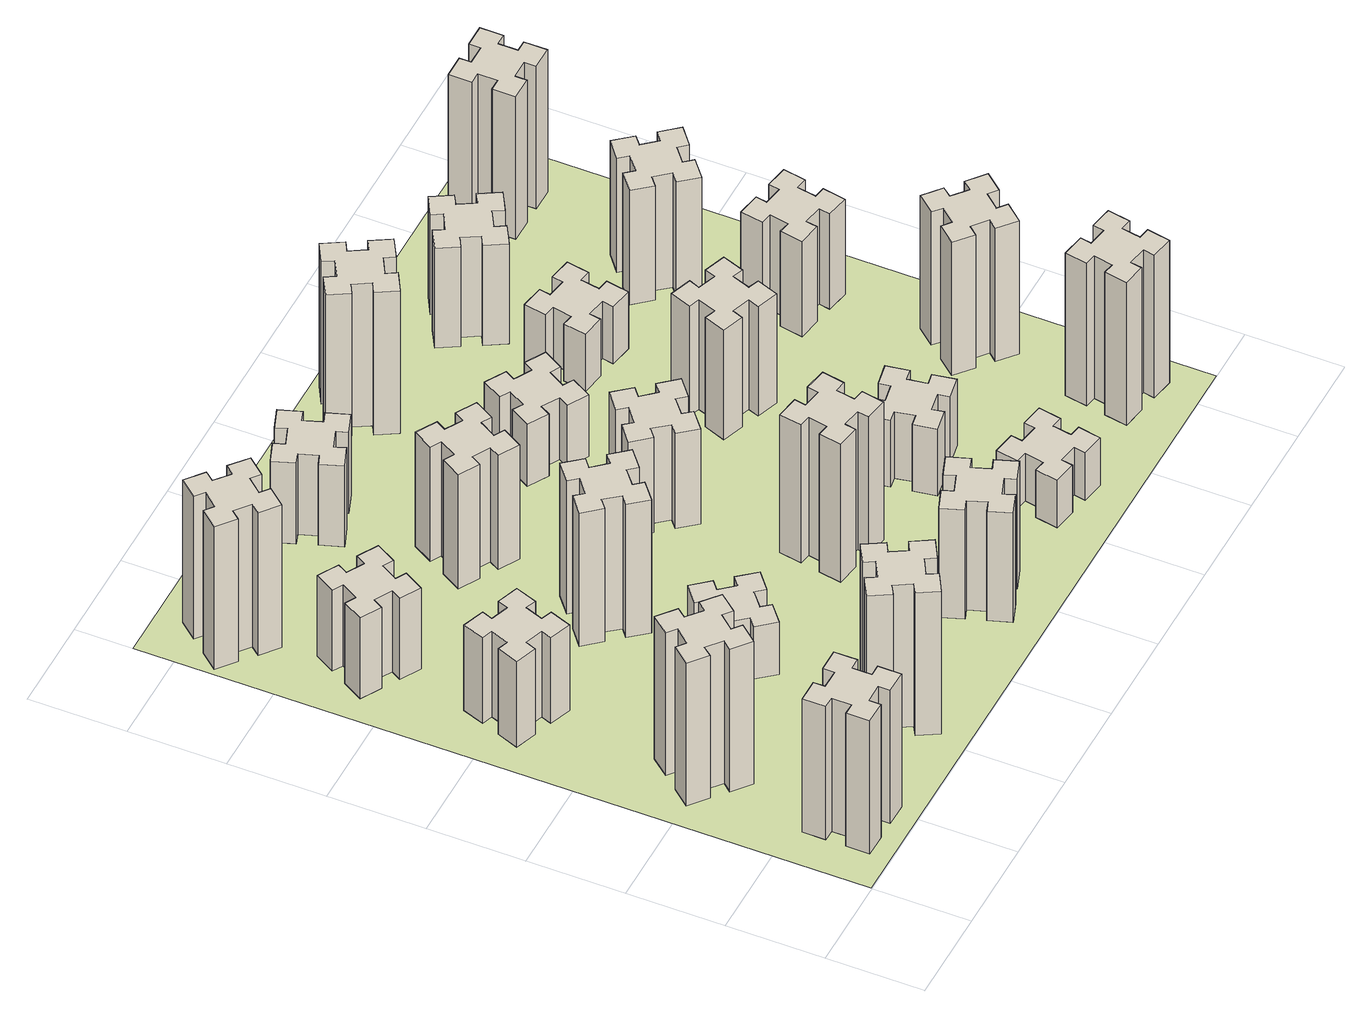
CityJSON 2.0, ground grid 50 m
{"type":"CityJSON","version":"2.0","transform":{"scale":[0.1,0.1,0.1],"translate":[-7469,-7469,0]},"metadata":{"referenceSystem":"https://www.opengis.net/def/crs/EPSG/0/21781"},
"CityObjects":{
"building1":{"type":"Building","attributes":{"class":"1000","function":"1000","usage":"1000","yearOfConstruction":2016,"roofType":"1000","measuredHeight":84,"storeysAboveGround":30,"storeysBelowGround":0},"geometry":[{"type":"Solid","lod":"1","boundaries":[[[[0,1,2,3,4,5,6,7,8,9,10,11,12,13,14,15,16,17,18,19]],[[17,16,20,21]],[[16,15,22,20]],[[15,14,23,22]],[[14,13,24,23]],[[13,12,25,24]],[[12,11,26,25]],[[11,10,27,26]],[[10,9,28,27]],[[9,8,29,28]],[[8,7,30,29]],[[7,6,31,30]],[[6,5,32,31]],[[5,4,33,32]],[[4,3,34,33]],[[3,2,35,34]],[[2,1,36,35]],[[1,0,37,36]],[[0,19,38,37]],[[19,18,39,38]],[[18,17,21,39]],[[24,25,26,27,28,29,30,31,32,33,34,35,36,37,38,39,21,20,22,23]]]]}]},
"building2":{"type":"Building","attributes":{"class":"1000","function":"1000","usage":"1000","yearOfConstruction":2016,"roofType":"1000","measuredHeight":90,"storeysAboveGround":30,"storeysBelowGround":0},"geometry":[{"type":"Solid","lod":"1","boundaries":[[[[40,41,42,43,44,45,46,47,48,49,50,51,52,53,54,55,56,57,58,59]],[[57,56,60,61]],[[56,55,62,60]],[[55,54,63,62]],[[54,53,64,63]],[[53,52,65,64]],[[52,51,66,65]],[[51,50,67,66]],[[50,49,68,67]],[[49,48,69,68]],[[48,47,70,69]],[[47,46,71,70]],[[46,45,72,71]],[[45,44,73,72]],[[44,43,74,73]],[[43,42,75,74]],[[42,41,76,75]],[[41,40,77,76]],[[40,59,78,77]],[[59,58,79,78]],[[58,57,61,79]],[[64,65,66,67,68,69,70,71,72,73,74,75,76,77,78,79,61,60,62,63]]]]}]},
"building3":{"type":"Building","attributes":{"class":"1000","function":"1000","usage":"1000","yearOfConstruction":2016,"roofType":"1000","measuredHeight":54,"storeysAboveGround":30,"storeysBelowGround":0},"geometry":[{"type":"Solid","lod":"1","boundaries":[[[[80,81,82,83,84,85,86,87,88,89,90,91,92,93,94,95,96,97,98,99]],[[97,96,100,101]],[[96,95,102,100]],[[95,94,103,102]],[[94,93,104,103]],[[93,92,105,104]],[[92,91,106,105]],[[91,90,107,106]],[[90,89,108,107]],[[89,88,109,108]],[[88,87,110,109]],[[87,86,111,110]],[[86,85,112,111]],[[85,84,113,112]],[[84,83,114,113]],[[83,82,115,114]],[[82,81,116,115]],[[81,80,117,116]],[[80,99,118,117]],[[99,98,119,118]],[[98,97,101,119]],[[104,105,106,107,108,109,110,111,112,113,114,115,116,117,118,119,101,100,102,103]]]]}]},
"building4":{"type":"Building","attributes":{"class":"1000","function":"1000","usage":"1000","yearOfConstruction":2016,"roofType":"1000","measuredHeight":51,"storeysAboveGround":30,"storeysBelowGround":0},"geometry":[{"type":"Solid","lod":"1","boundaries":[[[[120,121,122,123,124,125,126,127,128,129,130,131,132,133,134,135,136,137,138,139]],[[137,136,140,141]],[[136,135,142,140]],[[135,134,143,142]],[[134,133,144,143]],[[133,132,145,144]],[[132,131,146,145]],[[131,130,147,146]],[[130,129,148,147]],[[129,128,149,148]],[[128,127,150,149]],[[127,126,151,150]],[[126,125,152,151]],[[125,124,153,152]],[[124,123,154,153]],[[123,122,155,154]],[[122,121,156,155]],[[121,120,157,156]],[[120,139,158,157]],[[139,138,159,158]],[[138,137,141,159]],[[144,145,146,147,148,149,150,151,152,153,154,155,156,157,158,159,141,140,142,143]]]]}]},
"building5":{"type":"Building","attributes":{"class":"1000","function":"1000","usage":"1000","yearOfConstruction":2016,"roofType":"1000","measuredHeight":90,"storeysAboveGround":30,"storeysBelowGround":0},"geometry":[{"type":"Solid","lod":"1","boundaries":[[[[160,161,162,163,164,165,166,167,168,169,170,171,172,173,174,175,176,177,178,179]],[[177,176,180,181]],[[176,175,182,180]],[[175,174,183,182]],[[174,173,184,183]],[[173,172,185,184]],[[172,171,186,185]],[[171,170,187,186]],[[170,169,188,187]],[[169,168,189,188]],[[168,167,190,189]],[[167,166,191,190]],[[166,165,192,191]],[[165,164,193,192]],[[164,163,194,193]],[[163,162,195,194]],[[162,161,196,195]],[[161,160,197,196]],[[160,179,198,197]],[[179,178,199,198]],[[178,177,181,199]],[[184,185,186,187,188,189,190,191,192,193,194,195,196,197,198,199,181,180,182,183]]]]}]},
"building6":{"type":"Building","attributes":{"class":"1000","function":"1000","usage":"1000","yearOfConstruction":2016,"roofType":"1000","measuredHeight":90,"storeysAboveGround":30,"storeysBelowGround":0},"geometry":[{"type":"Solid","lod":"1","boundaries":[[[[200,201,202,203,204,205,206,207,208,209,210,211,212,213,214,215,216,217,218,219]],[[217,216,220,221]],[[216,215,222,220]],[[215,214,223,222]],[[214,213,224,223]],[[213,212,225,224]],[[212,211,226,225]],[[211,210,227,226]],[[210,209,228,227]],[[209,208,229,228]],[[208,207,230,229]],[[207,206,231,230]],[[206,205,232,231]],[[205,204,233,232]],[[204,203,234,233]],[[203,202,235,234]],[[202,201,236,235]],[[201,200,237,236]],[[200,219,238,237]],[[219,218,239,238]],[[218,217,221,239]],[[224,225,226,227,228,229,230,231,232,233,234,235,236,237,238,239,221,220,222,223]]]]}]},
"building7":{"type":"Building","attributes":{"class":"1000","function":"1000","usage":"1000","yearOfConstruction":2016,"roofType":"1000","measuredHeight":33,"storeysAboveGround":30,"storeysBelowGround":0},"geometry":[{"type":"Solid","lod":"1","boundaries":[[[[240,241,242,243,244,245,246,247,248,249,250,251,252,253,254,255,256,257,258,259]],[[257,256,260,261]],[[256,255,262,260]],[[255,254,263,262]],[[254,253,264,263]],[[253,252,265,264]],[[252,251,266,265]],[[251,250,267,266]],[[250,249,268,267]],[[249,248,269,268]],[[248,247,270,269]],[[247,246,271,270]],[[246,245,272,271]],[[245,244,273,272]],[[244,243,274,273]],[[243,242,275,274]],[[242,241,276,275]],[[241,240,277,276]],[[240,259,278,277]],[[259,258,279,278]],[[258,257,261,279]],[[264,265,266,267,268,269,270,271,272,273,274,275,276,277,278,279,261,260,262,263]]]]}]},
"building8":{"type":"Building","attributes":{"class":"1000","function":"1000","usage":"1000","yearOfConstruction":2016,"roofType":"1000","measuredHeight":84,"storeysAboveGround":30,"storeysBelowGround":0},"geometry":[{"type":"Solid","lod":"1","boundaries":[[[[280,281,282,283,284,285,286,287,288,289,290,291,292,293,294,295,296,297,298,299]],[[297,296,300,301]],[[296,295,302,300]],[[295,294,303,302]],[[294,293,304,303]],[[293,292,305,304]],[[292,291,306,305]],[[291,290,307,306]],[[290,289,308,307]],[[289,288,309,308]],[[288,287,310,309]],[[287,286,311,310]],[[286,285,312,311]],[[285,284,313,312]],[[284,283,314,313]],[[283,282,315,314]],[[282,281,316,315]],[[281,280,317,316]],[[280,299,318,317]],[[299,298,319,318]],[[298,297,301,319]],[[304,305,306,307,308,309,310,311,312,313,314,315,316,317,318,319,301,300,302,303]]]]}]},
"building9":{"type":"Building","attributes":{"class":"1000","function":"1000","usage":"1000","yearOfConstruction":2016,"roofType":"1000","measuredHeight":72,"storeysAboveGround":30,"storeysBelowGround":0},"geometry":[{"type":"Solid","lod":"1","boundaries":[[[[320,321,322,323,324,325,326,327,328,329,330,331,332,333,334,335,336,337,338,339]],[[337,336,340,341]],[[336,335,342,340]],[[335,334,343,342]],[[334,333,344,343]],[[333,332,345,344]],[[332,331,346,345]],[[331,330,347,346]],[[330,329,348,347]],[[329,328,349,348]],[[328,327,350,349]],[[327,326,351,350]],[[326,325,352,351]],[[325,324,353,352]],[[324,323,354,353]],[[323,322,355,354]],[[322,321,356,355]],[[321,320,357,356]],[[320,339,358,357]],[[339,338,359,358]],[[338,337,341,359]],[[344,345,346,347,348,349,350,351,352,353,354,355,356,357,358,359,341,340,342,343]]]]}]},
"building10":{"type":"Building","attributes":{"class":"1000","function":"1000","usage":"1000","yearOfConstruction":2016,"roofType":"1000","measuredHeight":69,"storeysAboveGround":30,"storeysBelowGround":0},"geometry":[{"type":"Solid","lod":"1","boundaries":[[[[360,361,362,363,364,365,366,367,368,369,370,371,372,373,374,375,376,377,378,379]],[[377,376,380,381]],[[376,375,382,380]],[[375,374,383,382]],[[374,373,384,383]],[[373,372,385,384]],[[372,371,386,385]],[[371,370,387,386]],[[370,369,388,387]],[[369,368,389,388]],[[368,367,390,389]],[[367,366,391,390]],[[366,365,392,391]],[[365,364,393,392]],[[364,363,394,393]],[[363,362,395,394]],[[362,361,396,395]],[[361,360,397,396]],[[360,379,398,397]],[[379,378,399,398]],[[378,377,381,399]],[[384,385,386,387,388,389,390,391,392,393,394,395,396,397,398,399,381,380,382,383]]]]}]},
"building11":{"type":"Building","attributes":{"class":"1000","function":"1000","usage":"1000","yearOfConstruction":2016,"roofType":"1000","measuredHeight":51,"storeysAboveGround":30,"storeysBelowGround":0},"geometry":[{"type":"Solid","lod":"1","boundaries":[[[[400,401,402,403,404,405,406,407,408,409,410,411,412,413,414,415,416,417,418,419]],[[417,416,420,421]],[[416,415,422,420]],[[415,414,423,422]],[[414,413,424,423]],[[413,412,425,424]],[[412,411,426,425]],[[411,410,427,426]],[[410,409,428,427]],[[409,408,429,428]],[[408,407,430,429]],[[407,406,431,430]],[[406,405,432,431]],[[405,404,433,432]],[[404,403,434,433]],[[403,402,435,434]],[[402,401,436,435]],[[401,400,437,436]],[[400,419,438,437]],[[419,418,439,438]],[[418,417,421,439]],[[424,425,426,427,428,429,430,431,432,433,434,435,436,437,438,439,421,420,422,423]]]]}]},
"building12":{"type":"Building","attributes":{"class":"1000","function":"1000","usage":"1000","yearOfConstruction":2016,"roofType":"1000","measuredHeight":87,"storeysAboveGround":30,"storeysBelowGround":0},"geometry":[{"type":"Solid","lod":"1","boundaries":[[[[440,441,442,443,444,445,446,447,448,449,450,451,452,453,454,455,456,457,458,459]],[[457,456,460,461]],[[456,455,462,460]],[[455,454,463,462]],[[454,453,464,463]],[[453,452,465,464]],[[452,451,466,465]],[[451,450,467,466]],[[450,449,468,467]],[[449,448,469,468]],[[448,447,470,469]],[[447,446,471,470]],[[446,445,472,471]],[[445,444,473,472]],[[444,443,474,473]],[[443,442,475,474]],[[442,441,476,475]],[[441,440,477,476]],[[440,459,478,477]],[[459,458,479,478]],[[458,457,461,479]],[[464,465,466,467,468,469,470,471,472,473,474,475,476,477,478,479,461,460,462,463]]]]}]},
"building13":{"type":"Building","attributes":{"class":"1000","function":"1000","usage":"1000","yearOfConstruction":2016,"roofType":"1000","measuredHeight":60,"storeysAboveGround":30,"storeysBelowGround":0},"geometry":[{"type":"Solid","lod":"1","boundaries":[[[[480,481,482,483,484,485,486,487,488,489,490,491,492,493,494,495,496,497,498,499]],[[497,496,500,501]],[[496,495,502,500]],[[495,494,503,502]],[[494,493,504,503]],[[493,492,505,504]],[[492,491,506,505]],[[491,490,507,506]],[[490,489,508,507]],[[489,488,509,508]],[[488,487,510,509]],[[487,486,511,510]],[[486,485,512,511]],[[485,484,513,512]],[[484,483,514,513]],[[483,482,515,514]],[[482,481,516,515]],[[481,480,517,516]],[[480,499,518,517]],[[499,498,519,518]],[[498,497,501,519]],[[504,505,506,507,508,509,510,511,512,513,514,515,516,517,518,519,501,500,502,503]]]]}]},
"building14":{"type":"Building","attributes":{"class":"1000","function":"1000","usage":"1000","yearOfConstruction":2016,"roofType":"1000","measuredHeight":39,"storeysAboveGround":30,"storeysBelowGround":0},"geometry":[{"type":"Solid","lod":"1","boundaries":[[[[520,521,522,523,524,525,526,527,528,529,530,531,532,533,534,535,536,537,538,539]],[[537,536,540,541]],[[536,535,542,540]],[[535,534,543,542]],[[534,533,544,543]],[[533,532,545,544]],[[532,531,546,545]],[[531,530,547,546]],[[530,529,548,547]],[[529,528,549,548]],[[528,527,550,549]],[[527,526,551,550]],[[526,525,552,551]],[[525,524,553,552]],[[524,523,554,553]],[[523,522,555,554]],[[522,521,556,555]],[[521,520,557,556]],[[520,539,558,557]],[[539,538,559,558]],[[538,537,541,559]],[[544,545,546,547,548,549,550,551,552,553,554,555,556,557,558,559,541,540,542,543]]]]}]},
"building15":{"type":"Building","attributes":{"class":"1000","function":"1000","usage":"1000","yearOfConstruction":2016,"roofType":"1000","measuredHeight":30,"storeysAboveGround":30,"storeysBelowGround":0},"geometry":[{"type":"Solid","lod":"1","boundaries":[[[[560,561,562,563,564,565,566,567,568,569,570,571,572,573,574,575,576,577,578,579]],[[577,576,580,581]],[[576,575,582,580]],[[575,574,583,582]],[[574,573,584,583]],[[573,572,585,584]],[[572,571,586,585]],[[571,570,587,586]],[[570,569,588,587]],[[569,568,589,588]],[[568,567,590,589]],[[567,566,591,590]],[[566,565,592,591]],[[565,564,593,592]],[[564,563,594,593]],[[563,562,595,594]],[[562,561,596,595]],[[561,560,597,596]],[[560,579,598,597]],[[579,578,599,598]],[[578,577,581,599]],[[584,585,586,587,588,589,590,591,592,593,594,595,596,597,598,599,581,580,582,583]]]]}]},
"building16":{"type":"Building","attributes":{"class":"1000","function":"1000","usage":"1000","yearOfConstruction":2016,"roofType":"1000","measuredHeight":90,"storeysAboveGround":30,"storeysBelowGround":0},"geometry":[{"type":"Solid","lod":"1","boundaries":[[[[600,601,602,603,604,605,606,607,608,609,610,611,612,613,614,615,616,617,618,619]],[[617,616,620,621]],[[616,615,622,620]],[[615,614,623,622]],[[614,613,624,623]],[[613,612,625,624]],[[612,611,626,625]],[[611,610,627,626]],[[610,609,628,627]],[[609,608,629,628]],[[608,607,630,629]],[[607,606,631,630]],[[606,605,632,631]],[[605,604,633,632]],[[604,603,634,633]],[[603,602,635,634]],[[602,601,636,635]],[[601,600,637,636]],[[600,619,638,637]],[[619,618,639,638]],[[618,617,621,639]],[[624,625,626,627,628,629,630,631,632,633,634,635,636,637,638,639,621,620,622,623]]]]}]},
"building17":{"type":"Building","attributes":{"class":"1000","function":"1000","usage":"1000","yearOfConstruction":2016,"roofType":"1000","measuredHeight":42,"storeysAboveGround":30,"storeysBelowGround":0},"geometry":[{"type":"Solid","lod":"1","boundaries":[[[[640,641,642,643,644,645,646,647,648,649,650,651,652,653,654,655,656,657,658,659]],[[657,656,660,661]],[[656,655,662,660]],[[655,654,663,662]],[[654,653,664,663]],[[653,652,665,664]],[[652,651,666,665]],[[651,650,667,666]],[[650,649,668,667]],[[649,648,669,668]],[[648,647,670,669]],[[647,646,671,670]],[[646,645,672,671]],[[645,644,673,672]],[[644,643,674,673]],[[643,642,675,674]],[[642,641,676,675]],[[641,640,677,676]],[[640,659,678,677]],[[659,658,679,678]],[[658,657,661,679]],[[664,665,666,667,668,669,670,671,672,673,674,675,676,677,678,679,661,660,662,663]]]]}]},
"building18":{"type":"Building","attributes":{"class":"1000","function":"1000","usage":"1000","yearOfConstruction":2016,"roofType":"1000","measuredHeight":69,"storeysAboveGround":30,"storeysBelowGround":0},"geometry":[{"type":"Solid","lod":"1","boundaries":[[[[680,681,682,683,684,685,686,687,688,689,690,691,692,693,694,695,696,697,698,699]],[[697,696,700,701]],[[696,695,702,700]],[[695,694,703,702]],[[694,693,704,703]],[[693,692,705,704]],[[692,691,706,705]],[[691,690,707,706]],[[690,689,708,707]],[[689,688,709,708]],[[688,687,710,709]],[[687,686,711,710]],[[686,685,712,711]],[[685,684,713,712]],[[684,683,714,713]],[[683,682,715,714]],[[682,681,716,715]],[[681,680,717,716]],[[680,699,718,717]],[[699,698,719,718]],[[698,697,701,719]],[[704,705,706,707,708,709,710,711,712,713,714,715,716,717,718,719,701,700,702,703]]]]}]},
"building19":{"type":"Building","attributes":{"class":"1000","function":"1000","usage":"1000","yearOfConstruction":2016,"roofType":"1000","measuredHeight":36,"storeysAboveGround":30,"storeysBelowGround":0},"geometry":[{"type":"Solid","lod":"1","boundaries":[[[[720,721,722,723,724,725,726,727,728,729,730,731,732,733,734,735,736,737,738,739]],[[737,736,740,741]],[[736,735,742,740]],[[735,734,743,742]],[[734,733,744,743]],[[733,732,745,744]],[[732,731,746,745]],[[731,730,747,746]],[[730,729,748,747]],[[729,728,749,748]],[[728,727,750,749]],[[727,726,751,750]],[[726,725,752,751]],[[725,724,753,752]],[[724,723,754,753]],[[723,722,755,754]],[[722,721,756,755]],[[721,720,757,756]],[[720,739,758,757]],[[739,738,759,758]],[[738,737,741,759]],[[744,745,746,747,748,749,750,751,752,753,754,755,756,757,758,759,741,740,742,743]]]]}]},
"building20":{"type":"Building","attributes":{"class":"1000","function":"1000","usage":"1000","yearOfConstruction":2016,"roofType":"1000","measuredHeight":90,"storeysAboveGround":30,"storeysBelowGround":0},"geometry":[{"type":"Solid","lod":"1","boundaries":[[[[760,761,762,763,764,765,766,767,768,769,770,771,772,773,774,775,776,777,778,779]],[[777,776,780,781]],[[776,775,782,780]],[[775,774,783,782]],[[774,773,784,783]],[[773,772,785,784]],[[772,771,786,785]],[[771,770,787,786]],[[770,769,788,787]],[[769,768,789,788]],[[768,767,790,789]],[[767,766,791,790]],[[766,765,792,791]],[[765,764,793,792]],[[764,763,794,793]],[[763,762,795,794]],[[762,761,796,795]],[[761,760,797,796]],[[760,779,798,797]],[[779,778,799,798]],[[778,777,781,799]],[[784,785,786,787,788,789,790,791,792,793,794,795,796,797,798,799,781,780,782,783]]]]}]},
"building21":{"type":"Building","attributes":{"class":"1000","function":"1000","usage":"1000","yearOfConstruction":2016,"roofType":"1000","measuredHeight":63,"storeysAboveGround":30,"storeysBelowGround":0},"geometry":[{"type":"Solid","lod":"1","boundaries":[[[[800,801,802,803,804,805,806,807,808,809,810,811,812,813,814,815,816,817,818,819]],[[817,816,820,821]],[[816,815,822,820]],[[815,814,823,822]],[[814,813,824,823]],[[813,812,825,824]],[[812,811,826,825]],[[811,810,827,826]],[[810,809,828,827]],[[809,808,829,828]],[[808,807,830,829]],[[807,806,831,830]],[[806,805,832,831]],[[805,804,833,832]],[[804,803,834,833]],[[803,802,835,834]],[[802,801,836,835]],[[801,800,837,836]],[[800,819,838,837]],[[819,818,839,838]],[[818,817,821,839]],[[824,825,826,827,828,829,830,831,832,833,834,835,836,837,838,839,821,820,822,823]]]]}]},
"building22":{"type":"Building","attributes":{"class":"1000","function":"1000","usage":"1000","yearOfConstruction":2016,"roofType":"1000","measuredHeight":84,"storeysAboveGround":30,"storeysBelowGround":0},"geometry":[{"type":"Solid","lod":"1","boundaries":[[[[840,841,842,843,844,845,846,847,848,849,850,851,852,853,854,855,856,857,858,859]],[[857,856,860,861]],[[856,855,862,860]],[[855,854,863,862]],[[854,853,864,863]],[[853,852,865,864]],[[852,851,866,865]],[[851,850,867,866]],[[850,849,868,867]],[[849,848,869,868]],[[848,847,870,869]],[[847,846,871,870]],[[846,845,872,871]],[[845,844,873,872]],[[844,843,874,873]],[[843,842,875,874]],[[842,841,876,875]],[[841,840,877,876]],[[840,859,878,877]],[[859,858,879,878]],[[858,857,861,879]],[[864,865,866,867,868,869,870,871,872,873,874,875,876,877,878,879,861,860,862,863]]]]}]},
"building23":{"type":"Building","attributes":{"class":"1000","function":"1000","usage":"1000","yearOfConstruction":2016,"roofType":"1000","measuredHeight":60,"storeysAboveGround":30,"storeysBelowGround":0},"geometry":[{"type":"Solid","lod":"1","boundaries":[[[[880,881,882,883,884,885,886,887,888,889,890,891,892,893,894,895,896,897,898,899]],[[897,896,900,901]],[[896,895,902,900]],[[895,894,903,902]],[[894,893,904,903]],[[893,892,905,904]],[[892,891,906,905]],[[891,890,907,906]],[[890,889,908,907]],[[889,888,909,908]],[[888,887,910,909]],[[887,886,911,910]],[[886,885,912,911]],[[885,884,913,912]],[[884,883,914,913]],[[883,882,915,914]],[[882,881,916,915]],[[881,880,917,916]],[[880,899,918,917]],[[899,898,919,918]],[[898,897,901,919]],[[904,905,906,907,908,909,910,911,912,913,914,915,916,917,918,919,901,900,902,903]]]]}]},
"building24":{"type":"Building","attributes":{"class":"1000","function":"1000","usage":"1000","yearOfConstruction":2016,"roofType":"1000","measuredHeight":72,"storeysAboveGround":30,"storeysBelowGround":0},"geometry":[{"type":"Solid","lod":"1","boundaries":[[[[920,921,922,923,924,925,926,927,928,929,930,931,932,933,934,935,936,937,938,939]],[[937,936,940,941]],[[936,935,942,940]],[[935,934,943,942]],[[934,933,944,943]],[[933,932,945,944]],[[932,931,946,945]],[[931,930,947,946]],[[930,929,948,947]],[[929,928,949,948]],[[928,927,950,949]],[[927,926,951,950]],[[926,925,952,951]],[[925,924,953,952]],[[924,923,954,953]],[[923,922,955,954]],[[922,921,956,955]],[[921,920,957,956]],[[920,939,958,957]],[[939,938,959,958]],[[938,937,941,959]],[[944,945,946,947,948,949,950,951,952,953,954,955,956,957,958,959,941,940,942,943]]]]}]},
"building25":{"type":"Building","attributes":{"class":"1000","function":"1000","usage":"1000","yearOfConstruction":2016,"roofType":"1000","measuredHeight":90,"storeysAboveGround":30,"storeysBelowGround":0},"geometry":[{"type":"Solid","lod":"1","boundaries":[[[[960,961,962,963,964,965,966,967,968,969,970,971,972,973,974,975,976,977,978,979]],[[977,976,980,981]],[[976,975,982,980]],[[975,974,983,982]],[[974,973,984,983]],[[973,972,985,984]],[[972,971,986,985]],[[971,970,987,986]],[[970,969,988,987]],[[969,968,989,988]],[[968,967,990,989]],[[967,966,991,990]],[[966,965,992,991]],[[965,964,993,992]],[[964,963,994,993]],[[963,962,995,994]],[[962,961,996,995]],[[961,960,997,996]],[[960,979,998,997]],[[979,978,999,998]],[[978,977,981,999]],[[984,985,986,987,988,989,990,991,992,993,994,995,996,997,998,999,981,980,982,983]]]]}]},
"landuse1":{"type":"LandUse","attributes":{"name":"plot1","function":"1010"},"geometry":[{"type":"MultiSurface","lod":"1","boundaries":[[[1000,1001,1002,1003]]]}]}
},
"vertices":[
[265,325,0],[265,225,0],[205,225,0],[205,105,0],[325,105,0],[325,165,0],[425,165,0],[425,105,0],[545,105,0],[545,225,0],[485,225,0],[485,325,0],[545,325,0],[545,445,0],[425,445,0],[425,385,0],[325,385,0],[325,445,0],[205,445,0],[205,325,0],[325,385,840],[325,445,840],[425,385,840],[425,445,840],[545,445,840],[545,325,840],[485,325,840],[485,225,840],[545,225,840],[545,105,840],[425,105,840],[425,165,840],[325,165,840],[325,105,840],[205,105,840],[205,225,840],[265,225,840],[265,325,840],[205,325,840],[205,445,840],
[484,1067,0],[408,1132,0],[446,1178,0],[354,1255,0],[277,1163,0],[323,1124,0],[259,1048,0],[213,1086,0],[136,994,0],[228,917,0],[266,963,0],[343,899,0],[304,853,0],[396,776,0],[473,868,0],[427,906,0],[492,983,0],[538,944,0],[615,1036,0],[523,1113,0],[492,983,900],[538,944,900],[427,906,900],[473,868,900],[396,776,900],[304,853,900],[343,899,900],[266,963,900],[228,917,900],[136,994,900],[213,1086,900],[259,1048,900],[323,1124,900],[277,1163,900],[354,1255,900],[446,1178,900],[408,1132,900],[484,1067,900],[523,1113,900],[615,1036,900],
[291,1869,0],[385,1835,0],[364,1779,0],[477,1737,0],[518,1850,0],[462,1871,0],[496,1965,0],[552,1944,0],[593,2057,0],[480,2098,0],[460,2042,0],[366,2076,0],[387,2132,0],[274,2173,0],[233,2060,0],[289,2040,0],[255,1946,0],[199,1967,0],[157,1854,0],[270,1813,0],[255,1946,540],[199,1967,540],[289,2040,540],[233,2060,540],[274,2173,540],[387,2132,540],[366,2076,540],[460,2042,540],[480,2098,540],[593,2057,540],[552,1944,540],[496,1965,540],[462,1871,540],[518,1850,540],[477,1737,540],[364,1779,540],[385,1835,540],[291,1869,540],[270,1813,540],[157,1854,540],
[446,2597,0],[496,2684,0],[548,2654,0],[608,2758,0],[504,2818,0],[474,2766,0],[387,2816,0],[417,2868,0],[313,2928,0],[253,2824,0],[305,2794,0],[255,2707,0],[203,2737,0],[143,2633,0],[247,2573,0],[277,2625,0],[364,2575,0],[334,2523,0],[438,2463,0],[498,2567,0],[364,2575,510],[334,2523,510],[277,2625,510],[247,2573,510],[143,2633,510],[203,2737,510],[255,2707,510],[305,2794,510],[253,2824,510],[313,2928,510],[417,2868,510],[387,2816,510],[474,2766,510],[504,2818,510],[608,2758,510],[548,2654,510],[496,2684,510],[446,2597,510],[498,2567,510],[438,2463,510],
[1127,255,0],[1214,305,0],[1244,253,0],[1348,313,0],[1288,417,0],[1236,387,0],[1186,474,0],[1238,504,0],[1178,608,0],[1074,548,0],[1104,496,0],[1017,446,0],[987,498,0],[883,438,0],[943,334,0],[995,364,0],[1045,277,0],[993,247,0],[1053,143,0],[1157,203,0],[1045,277,900],[993,247,900],[995,364,900],[943,334,900],[883,438,900],[987,498,900],[1017,446,900],[1104,496,900],[1074,548,900],[1178,608,900],[1238,504,900],[1186,474,900],[1236,387,900],[1288,417,900],[1348,313,900],[1244,253,900],[1214,305,900],[1127,255,900],[1157,203,900],[1053,143,900],
[384,3387,0],[308,3452,0],[346,3498,0],[254,3575,0],[177,3483,0],[223,3444,0],[159,3368,0],[113,3406,0],[36,3314,0],[128,3237,0],[166,3283,0],[243,3219,0],[204,3173,0],[296,3096,0],[373,3188,0],[327,3226,0],[392,3303,0],[438,3264,0],[515,3356,0],[423,3433,0],[392,3303,900],[438,3264,900],[327,3226,900],[373,3188,900],[296,3096,900],[204,3173,900],[243,3219,900],[166,3283,900],[128,3237,900],[36,3314,900],[113,3406,900],[159,3368,900],[223,3444,900],[177,3483,900],[254,3575,900],[346,3498,900],[308,3452,900],[384,3387,900],[423,3433,900],[515,3356,900],
[1083,1332,0],[1006,1267,0],[968,1313,0],[876,1236,0],[953,1144,0],[999,1183,0],[1063,1106,0],[1017,1068,0],[1094,976,0],[1186,1053,0],[1148,1099,0],[1224,1163,0],[1263,1117,0],[1355,1194,0],[1278,1286,0],[1232,1248,0],[1167,1324,0],[1213,1363,0],[1136,1455,0],[1044,1378,0],[1167,1324,330],[1213,1363,330],[1232,1248,330],[1278,1286,330],[1355,1194,330],[1263,1117,330],[1224,1163,330],[1148,1099,330],[1186,1053,330],[1094,976,330],[1017,1068,330],[1063,1106,330],[999,1183,330],[953,1144,330],[876,1236,330],[968,1313,330],[1006,1267,330],[1083,1332,330],[1044,1378,330],[1136,1455,330],
[1083,1972,0],[1006,1907,0],[968,1953,0],[876,1876,0],[953,1784,0],[999,1823,0],[1063,1746,0],[1017,1708,0],[1094,1616,0],[1186,1693,0],[1148,1739,0],[1224,1803,0],[1263,1757,0],[1355,1834,0],[1278,1926,0],[1232,1888,0],[1167,1964,0],[1213,2003,0],[1136,2095,0],[1044,2018,0],[1167,1964,840],[1213,2003,840],[1232,1888,840],[1278,1926,840],[1355,1834,840],[1263,1757,840],[1224,1803,840],[1148,1739,840],[1186,1693,840],[1094,1616,840],[1017,1708,840],[1063,1746,840],[999,1823,840],[953,1784,840],[876,1876,840],[968,1953,840],[1006,1907,840],[1083,1972,840],[1044,2018,840],[1136,2095,840],
[1314,2666,0],[1227,2716,0],[1257,2768,0],[1153,2828,0],[1093,2724,0],[1145,2694,0],[1095,2607,0],[1043,2637,0],[983,2533,0],[1087,2473,0],[1117,2525,0],[1204,2475,0],[1174,2423,0],[1278,2363,0],[1338,2467,0],[1286,2497,0],[1336,2584,0],[1388,2554,0],[1448,2658,0],[1344,2718,0],[1336,2584,720],[1388,2554,720],[1286,2497,720],[1338,2467,720],[1278,2363,720],[1174,2423,720],[1204,2475,720],[1117,2525,720],[1087,2473,720],[983,2533,720],[1043,2637,720],[1095,2607,720],[1145,2694,720],[1093,2724,720],[1153,2828,720],[1257,2768,720],[1227,2716,720],[1314,2666,720],[1344,2718,720],[1448,2658,720],
[1965,496,0],[1871,462,0],[1850,518,0],[1737,477,0],[1779,364,0],[1835,385,0],[1869,291,0],[1813,270,0],[1854,157,0],[1967,199,0],[1946,255,0],[2040,289,0],[2060,233,0],[2173,274,0],[2132,387,0],[2076,366,0],[2042,460,0],[2098,480,0],[2057,593,0],[1944,552,0],[2042,460,690],[2098,480,690],[2076,366,690],[2132,387,690],[2173,274,690],[2060,233,690],[2040,289,690],[1946,255,690],[1967,199,690],[1854,157,690],[1813,270,690],[1869,291,690],[1835,385,690],[1779,364,690],[1737,477,690],[1850,518,690],[1871,462,690],[1965,496,690],[1944,552,690],[2057,593,690],
[1125,3456,0],[1031,3422,0],[1010,3478,0],[897,3437,0],[939,3324,0],[995,3345,0],[1029,3251,0],[973,3230,0],[1014,3117,0],[1127,3159,0],[1106,3215,0],[1200,3249,0],[1220,3193,0],[1333,3234,0],[1292,3347,0],[1236,3326,0],[1202,3420,0],[1258,3440,0],[1217,3553,0],[1104,3512,0],[1202,3420,510],[1258,3440,510],[1236,3326,510],[1292,3347,510],[1333,3234,510],[1220,3193,510],[1200,3249,510],[1106,3215,510],[1127,3159,510],[1014,3117,510],[973,3230,510],[1029,3251,510],[995,3345,510],[939,3324,510],[897,3437,510],[1010,3478,510],[1031,3422,510],[1125,3456,510],[1104,3512,510],[1217,3553,510],
[2055,1047,0],[2072,1145,0],[2131,1135,0],[2152,1253,0],[2034,1274,0],[2024,1215,0],[1925,1232,0],[1936,1291,0],[1817,1312,0],[1797,1194,0],[1856,1184,0],[1838,1085,0],[1779,1096,0],[1758,977,0],[1877,957,0],[1887,1016,0],[1985,998,0],[1975,939,0],[2093,918,0],[2114,1037,0],[1985,998,870],[1975,939,870],[1887,1016,870],[1877,957,870],[1758,977,870],[1779,1096,870],[1838,1085,870],[1856,1184,870],[1797,1194,870],[1817,1312,870],[1936,1291,870],[1925,1232,870],[2024,1215,870],[2034,1274,870],[2152,1253,870],[2131,1135,870],[2072,1145,870],[2055,1047,870],[2114,1037,870],[2093,918,870],
[1972,1988,0],[1907,2064,0],[1953,2103,0],[1876,2195,0],[1784,2118,0],[1823,2072,0],[1746,2007,0],[1708,2053,0],[1616,1976,0],[1693,1884,0],[1739,1923,0],[1803,1846,0],[1757,1808,0],[1834,1716,0],[1926,1793,0],[1888,1839,0],[1964,1903,0],[2003,1857,0],[2095,1934,0],[2018,2026,0],[1964,1903,600],[2003,1857,600],[1888,1839,600],[1926,1793,600],[1834,1716,600],[1757,1808,600],[1803,1846,600],[1739,1923,600],[1693,1884,600],[1616,1976,600],[1708,2053,600],[1746,2007,600],[1823,2072,600],[1784,2118,600],[1876,2195,600],[1953,2103,600],[1907,2064,600],[1972,1988,600],[2018,2026,600],[2095,1934,600],
[2026,2497,0],[2076,2584,0],[2128,2554,0],[2188,2658,0],[2084,2718,0],[2054,2666,0],[1967,2716,0],[1997,2768,0],[1893,2828,0],[1833,2724,0],[1885,2694,0],[1835,2607,0],[1783,2637,0],[1723,2533,0],[1827,2473,0],[1857,2525,0],[1944,2475,0],[1914,2423,0],[2018,2363,0],[2078,2467,0],[1944,2475,390],[1914,2423,390],[1857,2525,390],[1827,2473,390],[1723,2533,390],[1783,2637,390],[1835,2607,390],[1885,2694,390],[1833,2724,390],[1893,2828,390],[1997,2768,390],[1967,2716,390],[2054,2666,390],[2084,2718,390],[2188,2658,390],[2128,2554,390],[2076,2584,390],[2026,2497,390],[2078,2467,390],[2018,2363,390],
[2596,444,0],[2578,345,0],[2519,356,0],[2498,237,0],[2617,217,0],[2627,276,0],[2725,258,0],[2715,199,0],[2833,178,0],[2854,297,0],[2795,307,0],[2812,405,0],[2871,395,0],[2892,513,0],[2774,534,0],[2764,475,0],[2665,492,0],[2676,551,0],[2557,572,0],[2537,454,0],[2665,492,300],[2676,551,300],[2764,475,300],[2774,534,300],[2892,513,300],[2871,395,300],[2812,405,300],[2795,307,300],[2854,297,300],[2833,178,300],[2715,199,300],[2725,258,300],[2627,276,300],[2617,217,300],[2498,237,300],[2519,356,300],[2578,345,300],[2596,444,300],[2537,454,300],[2557,572,300],
[1844,3556,0],[1757,3506,0],[1727,3558,0],[1623,3498,0],[1683,3394,0],[1735,3424,0],[1785,3337,0],[1733,3307,0],[1793,3203,0],[1897,3263,0],[1867,3315,0],[1954,3365,0],[1984,3313,0],[2088,3373,0],[2028,3477,0],[1976,3447,0],[1926,3534,0],[1978,3564,0],[1918,3668,0],[1814,3608,0],[1926,3534,900],[1978,3564,900],[1976,3447,900],[2028,3477,900],[2088,3373,900],[1984,3313,900],[1954,3365,900],[1867,3315,900],[1897,3263,900],[1793,3203,900],[1733,3307,900],[1785,3337,900],[1735,3424,900],[1683,3394,900],[1623,3498,900],[1727,3558,900],[1757,3506,900],[1844,3556,900],[1814,3608,900],[1918,3668,900],
[2625,1132,0],[2527,1115,0],[2517,1174,0],[2398,1153,0],[2419,1035,0],[2478,1045,0],[2496,947,0],[2437,937,0],[2457,818,0],[2576,839,0],[2565,898,0],[2664,916,0],[2674,857,0],[2792,877,0],[2771,996,0],[2712,985,0],[2695,1084,0],[2754,1094,0],[2733,1212,0],[2615,1191,0],[2695,1084,420],[2754,1094,420],[2712,985,420],[2771,996,420],[2792,877,420],[2674,857,420],[2664,916,420],[2565,898,420],[2576,839,420],[2457,818,420],[2437,937,420],[2496,947,420],[2478,1045,420],[2419,1035,420],[2398,1153,420],[2517,1174,420],[2527,1115,420],[2625,1132,420],[2615,1191,420],[2733,1212,420],
[2682,1871,0],[2716,1965,0],[2772,1944,0],[2813,2057,0],[2700,2098,0],[2680,2042,0],[2586,2076,0],[2607,2132,0],[2494,2173,0],[2453,2060,0],[2509,2040,0],[2475,1946,0],[2419,1967,0],[2377,1854,0],[2490,1813,0],[2511,1869,0],[2605,1835,0],[2584,1779,0],[2697,1737,0],[2738,1850,0],[2605,1835,690],[2584,1779,690],[2511,1869,690],[2490,1813,690],[2377,1854,690],[2419,1967,690],[2475,1946,690],[2509,2040,690],[2453,2060,690],[2494,2173,690],[2607,2132,690],[2586,2076,690],[2680,2042,690],[2700,2098,690],[2813,2057,690],[2772,1944,690],[2716,1965,690],[2682,1871,690],[2738,1850,690],[2697,1737,690],
[2664,2795,0],[2565,2812,0],[2576,2871,0],[2457,2892,0],[2437,2774,0],[2496,2764,0],[2478,2665,0],[2419,2676,0],[2398,2557,0],[2517,2537,0],[2527,2596,0],[2625,2578,0],[2615,2519,0],[2733,2498,0],[2754,2617,0],[2695,2627,0],[2712,2725,0],[2771,2715,0],[2792,2833,0],[2674,2854,0],[2712,2725,360],[2771,2715,360],[2695,2627,360],[2754,2617,360],[2733,2498,360],[2615,2519,360],[2625,2578,360],[2527,2596,360],[2517,2537,360],[2398,2557,360],[2419,2676,360],[2478,2665,360],[2496,2764,360],[2437,2774,360],[2457,2892,360],[2576,2871,360],[2565,2812,360],[2664,2795,360],[2674,2854,360],[2792,2833,360],
[3504,475,0],[3405,492,0],[3416,551,0],[3297,572,0],[3277,454,0],[3336,444,0],[3318,345,0],[3259,356,0],[3238,237,0],[3357,217,0],[3367,276,0],[3465,258,0],[3455,199,0],[3573,178,0],[3594,297,0],[3535,307,0],[3552,405,0],[3611,395,0],[3632,513,0],[3514,534,0],[3552,405,900],[3611,395,900],[3535,307,900],[3594,297,900],[3573,178,900],[3455,199,900],[3465,258,900],[3367,276,900],[3357,217,900],[3238,237,900],[3259,356,900],[3318,345,900],[3336,444,900],[3277,454,900],[3297,572,900],[3416,551,900],[3405,492,900],[3504,475,900],[3514,534,900],[3632,513,900],
[2716,3247,0],[2666,3334,0],[2718,3364,0],[2658,3468,0],[2554,3408,0],[2584,3356,0],[2497,3306,0],[2467,3358,0],[2363,3298,0],[2423,3194,0],[2475,3224,0],[2525,3137,0],[2473,3107,0],[2533,3003,0],[2637,3063,0],[2607,3115,0],[2694,3165,0],[2724,3113,0],[2828,3173,0],[2768,3277,0],[2694,3165,630],[2724,3113,630],[2607,3115,630],[2637,3063,630],[2533,3003,630],[2473,3107,630],[2525,3137,630],[2475,3224,630],[2423,3194,630],[2363,3298,630],[2467,3358,630],[2497,3306,630],[2584,3356,630],[2554,3408,630],[2658,3468,630],[2718,3364,630],[2666,3334,630],[2716,3247,630],[2768,3277,630],[2828,3173,630],
[3487,1006,0],[3552,1083,0],[3598,1044,0],[3675,1136,0],[3583,1213,0],[3544,1167,0],[3468,1232,0],[3506,1278,0],[3414,1355,0],[3337,1263,0],[3383,1224,0],[3319,1148,0],[3273,1186,0],[3196,1094,0],[3288,1017,0],[3326,1063,0],[3403,999,0],[3364,953,0],[3456,876,0],[3533,968,0],[3403,999,840],[3364,953,840],[3326,1063,840],[3288,1017,840],[3196,1094,840],[3273,1186,840],[3319,1148,840],[3383,1224,840],[3337,1263,840],[3414,1355,840],[3506,1278,840],[3468,1232,840],[3544,1167,840],[3583,1213,840],[3675,1136,840],[3598,1044,840],[3552,1083,840],[3487,1006,840],[3533,968,840],[3456,876,840],
[3267,1856,0],[3365,1838,0],[3355,1779,0],[3473,1758,0],[3494,1877,0],[3435,1887,0],[3452,1985,0],[3511,1975,0],[3532,2093,0],[3414,2114,0],[3404,2055,0],[3305,2072,0],[3316,2131,0],[3197,2152,0],[3177,2034,0],[3236,2024,0],[3218,1925,0],[3159,1936,0],[3138,1817,0],[3257,1797,0],[3218,1925,600],[3159,1936,600],[3236,2024,600],[3177,2034,600],[3197,2152,600],[3316,2131,600],[3305,2072,600],[3404,2055,600],[3414,2114,600],[3532,2093,600],[3511,1975,600],[3452,1985,600],[3435,1887,600],[3494,1877,600],[3473,1758,600],[3355,1779,600],[3365,1838,600],[3267,1856,600],[3257,1797,600],[3138,1817,600],
[3119,2563,0],[3183,2486,0],[3137,2448,0],[3214,2356,0],[3306,2433,0],[3268,2479,0],[3344,2543,0],[3383,2497,0],[3475,2574,0],[3398,2666,0],[3352,2628,0],[3287,2704,0],[3333,2743,0],[3256,2835,0],[3164,2758,0],[3203,2712,0],[3126,2647,0],[3088,2693,0],[2996,2616,0],[3073,2524,0],[3126,2647,720],[3088,2693,720],[3203,2712,720],[3164,2758,720],[3256,2835,720],[3333,2743,720],[3287,2704,720],[3352,2628,720],[3398,2666,720],[3475,2574,720],[3383,2497,720],[3344,2543,720],[3268,2479,720],[3306,2433,720],[3214,2356,720],[3137,2448,720],[3183,2486,720],[3119,2563,720],[3073,2524,720],[2996,2616,720],
[3285,3325,0],[3385,3325,0],[3385,3265,0],[3505,3265,0],[3505,3385,0],[3445,3385,0],[3445,3485,0],[3505,3485,0],[3505,3605,0],[3385,3605,0],[3385,3545,0],[3285,3545,0],[3285,3605,0],[3165,3605,0],[3165,3485,0],[3225,3485,0],[3225,3385,0],[3165,3385,0],[3165,3265,0],[3285,3265,0],[3225,3385,900],[3165,3385,900],[3225,3485,900],[3165,3485,900],[3165,3605,900],[3285,3605,900],[3285,3545,900],[3385,3545,900],[3385,3605,900],[3505,3605,900],[3505,3485,900],[3445,3485,900],[3445,3385,900],[3505,3385,900],[3505,3265,900],[3385,3265,900],[3385,3325,900],[3285,3325,900],[3285,3265,900],[3165,3265,900],
[5,3705,0],[3705,3705,0],[3705,5,0],[5,5,0]
]}
